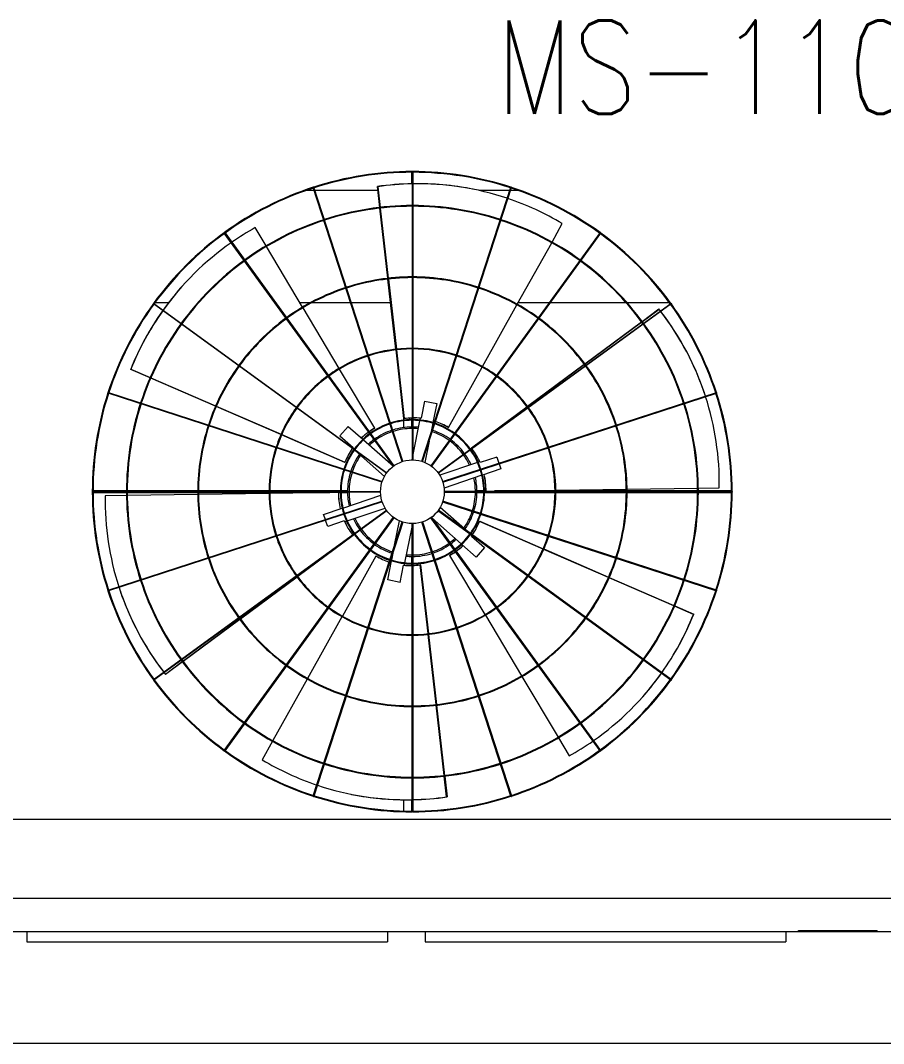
# Model space of a CAD drawing. Header units: millimetres. Extents: x -312439 to 477422, y -331570 to 212570.
# Drawn here: x 343514 to 344669, y 201749 to 203117 of the extents above; entities that cross this region are included whole.
import ezdxf

# ---------------------------------------------------------------- set-up
doc = ezdxf.new("R2010")
doc.units = ezdxf.units.MM
doc.layers.add('ARCONDTEXTO', color=4, linetype='Continuous')
doc.layers.add("MS-110TR'S", color=3, linetype='Continuous', lineweight=5)
doc.styles.add('ROMANS', font='romans.shx', dxfattribs={"height": 187.5})

msp = doc.modelspace()

# ---------------------------------------------------------------- linework, layer by layer
at = {"color": 7, "linetype": 'Continuous', "lineweight": 0}
msp.add_line((346525.375, 201748.812, 0), (342206.047, 201748.812, 0), dxfattribs=at)
at = {"layer": "MS-110TR'S", "color": 3, "linetype": 'Continuous', "lineweight": 0}
for p, q in [((344037.869, 202914.64, 0), (344037.869, 202529.388, 0)), ((344038.869, 202914.64, 0), (344038.869, 202529.388, 0)), ((344037.119, 202913.889, 0), (344037.119, 202898.612, 0)), ((344039.119, 202898.65, 0), (344039.119, 202913.889, 0)), ((343906.996, 202889.437, 0), (343895.668, 202889.437, 0)), ((344024.712, 202527.146, 0), (343905.663, 202893.542, 0)), ((344025.663, 202527.455, 0), (343906.614, 202893.851, 0)), ((343992.056, 202889.437, 0), (343908.048, 202889.437, 0)), ((343991.439, 202894.827, 0), (343992.034, 202894.708, 0)), ((343994.631, 202866.923, 0), (343991.439, 202894.827, 0)), ((343992.034, 202894.708, 0), (343995.204, 202866.988, 0)), ((344051.075, 202527.455, 0), (344170.124, 202893.851, 0)), ((344052.026, 202527.146, 0), (344171.075, 202893.542, 0)), ((344119.771, 202891.277, 0), (344119.176, 202891.396, 0)), ((344168.69, 202889.437, 0), (344128.425, 202889.437, 0)), ((344180.57, 202889.437, 0), (344169.742, 202889.437, 0)), ((344005.472, 202772.144, 0), (343994.745, 202865.929, 0)), ((343995.318, 202865.995, 0), (344006.046, 202772.21, 0)), ((343805.5, 202806.397, 0), (343786.447, 202832.623, 0)), ((343787.256, 202833.211, 0), (344013.701, 202521.535, 0)), ((343842.602, 202815.569, 0), (343828.066, 202839.933, 0)), ((344289.482, 202833.211, 0), (344063.037, 202521.535, 0)), ((344290.291, 202832.623, 0), (344063.846, 202520.947, 0)), ((344225.263, 202820.691, 0), (344238.974, 202845.244, 0)), ((344178.754, 202737.4, 0), (344224.776, 202819.818, 0)), ((344012.892, 202520.947, 0), (343805.5, 202806.397, 0)), ((343891.479, 202733.644, 0), (343843.115, 202814.71, 0)), ((344016.314, 202677.365, 0), (344005.586, 202771.151, 0)), ((344006.159, 202771.216, 0), (344016.887, 202677.431, 0)), ((343728.598, 202759.717, 0), (343728.198, 202759.262, 0)), ((344003.566, 202511.4, 0), (343691.89, 202737.845, 0)), ((343692.478, 202738.654, 0), (344004.154, 202512.209, 0)), ((343711.933, 202739.437, 0), (343693.73, 202739.437, 0)), ((343901.685, 202739.437, 0), (343888.023, 202739.437, 0)), ((343955.734, 202739.437, 0), (343903.8, 202739.437, 0)), ((344009.214, 202739.437, 0), (343956.786, 202739.437, 0)), ((344072.584, 202512.209, 0), (344384.26, 202738.654, 0)), ((344384.848, 202737.845, 0), (344073.172, 202511.4, 0)), ((344132.244, 202654.109, 0), (344178.266, 202736.527, 0)), ((344221.352, 202739.437, 0), (344179.891, 202739.437, 0)), ((344324.435, 202739.437, 0), (344222.588, 202739.437, 0)), ((344382.508, 202739.437, 0), (344325.768, 202739.437, 0)), ((343940.357, 202651.72, 0), (343891.992, 202732.786, 0)), ((344345.814, 202714.625, 0), (344368.2, 202731.205, 0)), ((344368.394, 202730.631, 0), (344346.158, 202714.162, 0)), ((344368.2, 202731.205, 0), (344368.394, 202730.631, 0)), ((344269.154, 202657.847, 0), (344345.011, 202714.03, 0)), ((344345.354, 202713.567, 0), (344269.497, 202657.384, 0)), ((344026.918, 202584.66, 0), (344016.427, 202676.372, 0)), ((344017, 202676.437, 0), (344027.512, 202584.541, 0)), ((344192.494, 202601.069, 0), (344268.351, 202657.252, 0)), ((344268.694, 202656.788, 0), (344192.837, 202600.606, 0)), ((343661.359, 202650.354, 0), (343661.759, 202650.809, 0)), ((343687.304, 202639.086, 0), (343661.359, 202650.354, 0)), ((343661.759, 202650.809, 0), (343687.534, 202639.615, 0)), ((343988.018, 202571.833, 0), (343940.869, 202650.861, 0)), ((344086.768, 202572.671, 0), (344131.756, 202653.236, 0)), ((343774.806, 202601.085, 0), (343688.222, 202638.688, 0)), ((343688.452, 202639.217, 0), (343775.036, 202601.614, 0)), ((343997.646, 202499.438, 0), (343631.25, 202618.487, 0)), ((343631.559, 202619.438, 0), (343997.955, 202500.389, 0)), ((344078.783, 202500.389, 0), (344445.179, 202619.438, 0)), ((344079.092, 202499.438, 0), (344445.488, 202618.487, 0)), ((344429.291, 202618.292, 0), (344429.097, 202618.866, 0)), ((343862.307, 202563.085, 0), (343775.723, 202600.687, 0)), ((343775.953, 202601.216, 0), (343862.537, 202563.614, 0)), ((344054.461, 202607.936, 0), (344049.863, 202584.981, 0)), ((344054.461, 202607.936, 0), (344070.941, 202604.635, 0)), ((344070.941, 202604.635, 0), (344065.855, 202579.244, 0)), ((344117.326, 202545.397, 0), (344191.69, 202600.474, 0)), ((344192.033, 202600.01, 0), (344119.956, 202546.626, 0)), ((344026.591, 202587.518, 0), (344026.591, 202582.519, 0)), ((343941.324, 202561.487, 0), (343952.423, 202574.108, 0)), ((343952.423, 202574.108, 0), (343972.053, 202556.846, 0)), ((344026.591, 202581.511, 0), (344026.591, 202572.539, 0)), ((344026.918, 202584.66, 0), (344027.512, 202584.541, 0)), ((344037.119, 202585.409, 0), (344037.119, 202583.232, 0)), ((344037.119, 202582.232, 0), (344037.119, 202573.304, 0)), ((344037.119, 202573.304, 0), (344037.869, 202573.304, 0)), ((344047.949, 202581.759, 0), (344038.869, 202536.429, 0)), ((344038.869, 202573.304, 0), (344039.119, 202573.304, 0)), ((344039.119, 202583.238, 0), (344039.119, 202585.461, 0)), ((344039.119, 202573.304, 0), (344039.119, 202582.237, 0)), ((344048.619, 202585.102, 0), (344048.146, 202582.744, 0)), ((344065.657, 202578.259, 0), (344062.563, 202562.811, 0)), ((344086.174, 202572.79, 0), (344086.768, 202572.671, 0)), ((343947.71, 202525.995, 0), (343863.224, 202562.686, 0)), ((343863.455, 202563.215, 0), (343948.111, 202526.45, 0)), ((343941.324, 202561.487, 0), (343958.905, 202546.027, 0)), ((343987.618, 202571.378, 0), (343988.018, 202571.833, 0)), ((343972.807, 202556.183, 0), (344012.884, 202520.941, 0)), ((344060.873, 202554.374, 0), (344055.177, 202525.94, 0)), ((344117.326, 202545.397, 0), (344117.511, 202544.85, 0)), ((343962.325, 202541.363, 0), (344001.018, 202507.339, 0)), ((344037.869, 202531.437, 0), (344037.457, 202529.381, 0)), ((344151.256, 202533.181, 0), (344129.077, 202525.686, 0)), ((344151.256, 202533.181, 0), (344154.071, 202524.852, 0)), ((343947.71, 202525.995, 0), (343948.111, 202526.45, 0)), ((344125.523, 202525.798, 0), (344074.936, 202508.701, 0)), ((344128.56, 202526.824, 0), (344126.474, 202526.119, 0)), ((344154.391, 202523.904, 0), (344156.637, 202517.259, 0)), ((344131.316, 202508.702, 0), (344080.748, 202491.612, 0)), ((344156.637, 202517.259, 0), (344132.268, 202509.023, 0)), ((344230.262, 202488.908, 0), (344324.649, 202490.26, 0)), ((344325.649, 202490.275, 0), (344420.036, 202491.627, 0)), ((344421.036, 202491.641, 0), (344449.027, 202492.042, 0)), ((343610.461, 202487.232, 0), (343995.713, 202487.232, 0)), ((343995.713, 202486.232, 0), (343610.461, 202486.232, 0)), ((343655.672, 202487.732, 0), (343610.962, 202487.732, 0)), ((343610.962, 202485.732, 0), (343655.672, 202485.732, 0)), ((343655.702, 202481.83, 0), (343627.211, 202481.421, 0)), ((343751.069, 202487.732, 0), (343656.672, 202487.732, 0)), ((343656.672, 202485.732, 0), (343751.069, 202485.732, 0)), ((343751.089, 202483.196, 0), (343656.702, 202481.844, 0)), ((343846.467, 202487.732, 0), (343752.069, 202487.732, 0)), ((343752.069, 202485.732, 0), (343846.467, 202485.732, 0)), ((343846.476, 202484.563, 0), (343752.089, 202483.211, 0)), ((343941.866, 202487.732, 0), (343847.467, 202487.732, 0)), ((343847.467, 202485.732, 0), (343928.061, 202485.732, 0)), ((343939.369, 202485.894, 0), (343847.476, 202484.577, 0)), ((343939.563, 202485.32, 0), (343939.369, 202485.894, 0)), ((343939.424, 202485.732, 0), (343941.866, 202485.732, 0)), ((343951.547, 202487.732, 0), (343942.866, 202487.732, 0)), ((343942.866, 202485.732, 0), (343951.547, 202485.732, 0)), ((343945.385, 202464.919, 0), (343995.972, 202482.015, 0)), ((343951.547, 202487.232, 0), (343951.547, 202487.732, 0)), ((343951.547, 202485.732, 0), (343951.547, 202486.232, 0)), ((344466.277, 202487.232, 0), (344081.025, 202487.232, 0)), ((344081.025, 202486.232, 0), (344466.277, 202486.232, 0)), ((344133.872, 202487.732, 0), (344124.691, 202487.732, 0)), ((344124.691, 202487.732, 0), (344124.691, 202487.232, 0)), ((344124.691, 202486.232, 0), (344124.691, 202485.732, 0)), ((344124.691, 202485.732, 0), (344133.872, 202485.732, 0)), ((344136.815, 202487.732, 0), (344134.872, 202487.732, 0)), ((344134.872, 202485.732, 0), (344229.271, 202485.732, 0)), ((344136.675, 202488.144, 0), (344136.869, 202487.57, 0)), ((344136.869, 202487.57, 0), (344229.262, 202488.894, 0)), ((344229.271, 202487.732, 0), (344148.177, 202487.732, 0)), ((344324.669, 202487.732, 0), (344230.271, 202487.732, 0)), ((344230.271, 202485.732, 0), (344324.669, 202485.732, 0)), ((344420.066, 202487.732, 0), (344325.669, 202487.732, 0)), ((344325.669, 202485.732, 0), (344420.066, 202485.732, 0)), ((344465.276, 202487.732, 0), (344421.066, 202487.732, 0)), ((344421.066, 202485.732, 0), (344465.276, 202485.732, 0)), ((343631.25, 202354.977, 0), (343997.646, 202474.026, 0)), ((343997.955, 202473.075, 0), (343631.559, 202354.026, 0)), ((343919.601, 202456.205, 0), (343944.433, 202464.597, 0)), ((343951.15, 202447.813, 0), (344001.718, 202464.903, 0)), ((344111.536, 202434.191, 0), (344075.556, 202465.83, 0)), ((344078.783, 202473.075, 0), (344445.179, 202354.026, 0)), ((344445.488, 202354.977, 0), (344079.092, 202474.026, 0)), ((343691.89, 202235.619, 0), (344003.566, 202462.064, 0)), ((344004.154, 202461.255, 0), (343692.478, 202234.81, 0)), ((343786.447, 202140.841, 0), (344012.892, 202452.517, 0)), ((344013.701, 202451.929, 0), (343787.256, 202140.253, 0)), ((343921.896, 202449.413, 0), (343919.601, 202456.205, 0)), ((344289.482, 202140.253, 0), (344063.037, 202451.929, 0)), ((344063.846, 202452.517, 0), (344290.291, 202140.841, 0)), ((344103.69, 202417.054, 0), (344064.704, 202451.336, 0)), ((344384.26, 202234.81, 0), (344072.584, 202461.255, 0)), ((344384.848, 202235.619, 0), (344073.172, 202462.064, 0)), ((343905.663, 202079.922, 0), (344024.712, 202446.318, 0)), ((344025.663, 202446.009, 0), (343906.614, 202079.613, 0)), ((343924.982, 202440.283, 0), (343922.216, 202448.466, 0)), ((343947.161, 202447.778, 0), (343924.982, 202440.283, 0)), ((343947.678, 202446.64, 0), (343950.198, 202447.492, 0)), ((344014.561, 202415.078, 0), (344021.101, 202447.724, 0)), ((344028.299, 202391.756, 0), (344037.869, 202439.531, 0)), ((344037.869, 202058.824, 0), (344037.869, 202444.076, 0)), ((344038.869, 202444.076, 0), (344038.869, 202058.824, 0)), ((344170.124, 202079.613, 0), (344051.075, 202446.009, 0)), ((344052.026, 202446.318, 0), (344171.075, 202079.922, 0)), ((344128.528, 202447.469, 0), (344128.127, 202447.014, 0)), ((344213.204, 202410.066, 0), (344128.127, 202447.014, 0)), ((344128.528, 202447.469, 0), (344213.434, 202410.595, 0)), ((343958.912, 202428.067, 0), (343884.87, 202373.229, 0)), ((343958.912, 202428.067, 0), (343958.826, 202428.322, 0)), ((344117.333, 202427.437, 0), (344134.914, 202411.977, 0)), ((344123.815, 202399.356, 0), (344104.444, 202416.39, 0)), ((344134.914, 202411.977, 0), (344123.815, 202399.356, 0)), ((344300.705, 202372.066, 0), (344214.121, 202409.668, 0)), ((344214.352, 202410.197, 0), (344300.936, 202372.594, 0)), ((343884.528, 202373.693, 0), (343930.525, 202407.761, 0)), ((343989.47, 202400.793, 0), (343944.601, 202320.442, 0)), ((343990.064, 202400.674, 0), (343989.47, 202400.793, 0)), ((344005.297, 202368.829, 0), (344010.412, 202394.362, 0)), ((344010.609, 202395.347, 0), (344012.871, 202406.64, 0)), ((344037.869, 202400.16, 0), (344037.119, 202400.16, 0)), ((344037.119, 202400.16, 0), (344037.119, 202391.232, 0)), ((344039.119, 202400.16, 0), (344038.869, 202400.16, 0)), ((344039.119, 202391.227, 0), (344039.119, 202400.16, 0)), ((344088.62, 202402.086, 0), (344088.22, 202401.631, 0)), ((344088.22, 202401.631, 0), (344135.5, 202322.384, 0)), ((344021.777, 202365.528, 0), (344026.375, 202388.483, 0)), ((344027.619, 202388.362, 0), (344028.102, 202390.771, 0)), ((344037.119, 202390.232, 0), (344037.119, 202388.003, 0)), ((344039.119, 202388.055, 0), (344039.119, 202390.226, 0)), ((344059.244, 202296.972, 0), (344048.726, 202388.923, 0)), ((344049.32, 202388.804, 0), (344048.726, 202388.923, 0)), ((344049.32, 202388.804, 0), (344059.817, 202297.036, 0)), ((343807.868, 202316.915, 0), (343883.725, 202373.098, 0)), ((343884.067, 202372.634, 0), (343808.21, 202316.451, 0)), ((344021.777, 202365.528, 0), (344005.297, 202368.829, 0)), ((344388.207, 202334.065, 0), (344301.622, 202371.667, 0)), ((344301.853, 202372.196, 0), (344388.437, 202334.594, 0)), ((343646.947, 202355.172, 0), (343647.141, 202354.598, 0)), ((344414.479, 202322.655, 0), (344389.124, 202333.667, 0)), ((344389.354, 202334.195, 0), (344414.879, 202323.11, 0)), ((343731.207, 202260.137, 0), (343807.064, 202316.32, 0)), ((343807.407, 202315.856, 0), (343731.55, 202259.673, 0)), ((343944.114, 202319.569, 0), (343898.091, 202237.151, 0)), ((344136.012, 202321.525, 0), (344184.377, 202240.459, 0)), ((344414.879, 202323.11, 0), (344414.479, 202322.655, 0)), ((344070.085, 202202.192, 0), (344059.358, 202295.978, 0)), ((344059.931, 202296.042, 0), (344070.658, 202202.257, 0)), ((343707.844, 202242.833, 0), (343730.404, 202259.542, 0)), ((343730.747, 202259.078, 0), (343708.038, 202242.259, 0)), ((343708.038, 202242.259, 0), (343707.844, 202242.833, 0)), ((343897.604, 202236.278, 0), (343851.581, 202153.86, 0)), ((344184.889, 202239.6, 0), (344233.254, 202158.535, 0)), ((344347.64, 202213.747, 0), (344348.04, 202214.202, 0)), ((344080.926, 202107.413, 0), (344070.199, 202201.199, 0)), ((344070.772, 202201.263, 0), (344081.5, 202107.478, 0)), ((343851.094, 202152.987, 0), (343837.264, 202128.22, 0)), ((344233.767, 202157.676, 0), (344248.172, 202133.531, 0)), ((344084.204, 202078.756, 0), (344081.04, 202106.42, 0)), ((344081.613, 202106.485, 0), (344084.799, 202078.637, 0)), ((343956.467, 202082.187, 0), (343957.062, 202082.068, 0)), ((344026.591, 202074.784, 0), (344026.591, 202059.73, 0)), ((344037.119, 202074.814, 0), (344037.119, 202059.575, 0)), ((344039.119, 202059.575, 0), (344039.119, 202074.852, 0)), ((344084.799, 202078.637, 0), (344084.204, 202078.756, 0)), ((342257.014, 202048.812, 0), (346957.383, 202048.812, 0)), ((346957.383, 201942.812, 0), (342258.014, 201942.812, 0)), ((342257.014, 201898.812, 0), (351659.752, 201898.812, 0)), ((343522.458, 201898.812, 0), (343522.458, 201884.812, 0)), ((344004.97, 201898.812, 0), (344004.97, 201884.812, 0)), ((344055.443, 201898.812, 0), (344055.443, 201884.812, 0)), ((344537.955, 201898.812, 0), (344537.955, 201884.812, 0)), ((344555.097, 201899.812, 0), (344660.301, 201899.812, 0)), ((344555.097, 201898.812, 0), (344555.097, 201899.812, 0)), ((344560.301, 201899.812, 0), (344560.301, 201898.812, 0)), ((344655.097, 201899.812, 0), (344655.097, 201898.812, 0)), ((344660.301, 201898.812, 0), (344660.301, 201899.812, 0)), ((343522.458, 201884.812, 0), (344004.97, 201884.812, 0)), ((344055.443, 201884.812, 0), (344537.955, 201884.812, 0))]:
    msp.add_line(p, q, dxfattribs=at)
msp.add_circle((344038.369, 202486.732, 0), 42.659, dxfattribs=at)
for centre, radius, start, end in [((344038.119, 202486.732, 0), 428.158, 90.024494, 107.917544), ((344038.369, 202914.64, 0), 0.5, 0, 180), ((344038.119, 202486.732, 0), 428.158, 72.030975, 89.908558), ((344038.119, 202486.732, 0), 427.158, 90.033533, 107.901042), ((344038.119, 202486.732, 0), 427.158, 72.035174, 89.899401), ((344038.119, 202486.732, 0), 428.158, 108.018773, 125.932197), ((344038.119, 202486.732, 0), 427.158, 108.035174, 125.905805), ((343906.138, 202893.697, 0), 0.5, 18, 198), ((344170.6, 202893.697, 0), 0.5, 342, 162), ((344038.119, 202486.732, 0), 427.158, 54.039937, 71.901042), ((344038.119, 202486.732, 0), 428.158, 54.03841, 71.905364), ((344038.369, 202486.732, 0), 382.698, 90.074858, 107.925142), ((344038.369, 202486.732, 0), 381.698, 90.075054, 107.924946), ((344038.369, 202486.732, 0), 382.698, 72.074858, 89.925142), ((344038.369, 202486.732, 0), 381.698, 72.075054, 89.924946), ((344038.369, 202486.732, 0), 382.698, 108.074858, 125.925142), ((344038.369, 202486.732, 0), 381.698, 108.075054, 125.924946), ((344038.369, 202486.732, 0), 381.698, 54.075054, 71.924946), ((344038.369, 202486.732, 0), 382.698, 54.074858, 71.925142), ((344038.119, 202486.732, 0), 428.158, 126.013622, 143.951759), ((343786.851, 202832.917, 0), 0.5, 36, 216), ((344289.887, 202832.917, 0), 0.5, 324, 144), ((344038.119, 202486.732, 0), 428.158, 36.046941, 53.907446), ((344038.119, 202486.732, 0), 427.158, 126.039937, 143.913223), ((344038.119, 202486.732, 0), 427.158, 36.047356, 53.905805), ((344038.369, 202486.732, 0), 382.698, 126.074858, 143.925142), ((344038.369, 202486.732, 0), 381.698, 126.075054, 143.924946), ((344038.369, 202486.732, 0), 381.698, 36.075054, 53.924946), ((344038.369, 202486.732, 0), 382.698, 36.074858, 53.925142), ((344038.369, 202486.732, 0), 287.302, 90.099714, 107.900286), ((344038.369, 202486.732, 0), 286.302, 90.100062, 107.899938), ((344038.369, 202486.732, 0), 287.302, 72.099714, 89.900286), ((344038.369, 202486.732, 0), 286.302, 72.100062, 89.899938), ((344038.369, 202486.732, 0), 287.302, 108.099714, 125.900286), ((344038.369, 202486.732, 0), 286.302, 108.100062, 125.899938), ((344038.369, 202486.732, 0), 286.302, 54.100062, 71.899938), ((344038.369, 202486.732, 0), 287.302, 54.099714, 71.900286), ((344038.119, 202486.732, 0), 428.158, 144.008871, 161.974926), ((344038.119, 202486.732, 0), 427.158, 144.047356, 161.922571), ((343692.184, 202738.25, 0), 0.5, 54, 234), ((344038.119, 202486.732, 0), 427.158, 18.056704, 35.913223), ((344384.554, 202738.25, 0), 0.5, 306, 126), ((344038.119, 202486.732, 0), 428.158, 18.056552, 35.913726), ((344038.369, 202486.732, 0), 382.698, 144.074858, 161.925142), ((344038.369, 202486.732, 0), 381.698, 144.075054, 161.924946), ((344038.369, 202486.732, 0), 287.302, 126.099714, 143.900286), ((344038.369, 202486.732, 0), 286.302, 126.100062, 143.899938), ((344038.369, 202486.732, 0), 286.302, 36.100062, 53.899938), ((344038.369, 202486.732, 0), 287.302, 36.099714, 53.900286), ((344038.369, 202486.732, 0), 381.698, 18.075054, 35.924946), ((344038.369, 202486.732, 0), 382.698, 18.074858, 35.925142), ((344038.369, 202486.732, 0), 191.905, 108.149282, 125.850718), ((344038.369, 202486.732, 0), 190.905, 108.150064, 125.849936), ((344038.369, 202486.732, 0), 191.905, 90.149282, 107.850718), ((344038.369, 202486.732, 0), 190.905, 90.150064, 107.849936), ((344038.369, 202486.732, 0), 191.905, 72.149282, 89.850718), ((344038.369, 202486.732, 0), 190.905, 72.150064, 89.849936), ((344038.369, 202486.732, 0), 190.905, 54.150064, 71.849936), ((344038.369, 202486.732, 0), 191.905, 54.149282, 71.850718), ((344038.369, 202486.732, 0), 287.302, 144.099714, 161.900286), ((344038.369, 202486.732, 0), 286.302, 144.100062, 161.899938), ((344038.369, 202486.732, 0), 286.302, 18.100062, 35.899938), ((344038.369, 202486.732, 0), 287.302, 18.099714, 35.900286), ((344038.369, 202486.732, 0), 191.905, 126.149282, 143.850718), ((344038.369, 202486.732, 0), 190.905, 126.150064, 143.849936), ((344038.369, 202486.732, 0), 190.905, 36.150064, 53.849936), ((344038.369, 202486.732, 0), 191.905, 36.149282, 53.850718), ((344038.119, 202486.732, 0), 428.158, 162.004374, 197.995626), ((344038.119, 202486.732, 0), 427.158, 162.056704, 179.932934), ((343631.404, 202618.963, 0), 0.5, 72, 252), ((344038.119, 202486.732, 0), 427.158, 0.067066, 17.922571), ((344445.334, 202618.963, 0), 0.5, 288, 108), ((344038.119, 202486.732, 0), 428.158, 0.06691, 17.922771), ((344038.369, 202486.732, 0), 382.698, 162.074858, 179.925142), ((344038.369, 202486.732, 0), 381.698, 162.075054, 179.924946), ((344038.369, 202486.732, 0), 381.698, 0.075054, 17.924946), ((344038.369, 202486.732, 0), 382.698, 0.074858, 17.925142), ((344038.369, 202486.732, 0), 191.905, 144.149282, 161.850718), ((344038.369, 202486.732, 0), 190.905, 144.150064, 161.849936), ((344038.369, 202486.732, 0), 190.905, 18.150064, 35.849936), ((344038.369, 202486.732, 0), 191.905, 18.149282, 35.850718), ((344038.369, 202486.732, 0), 287.302, 162.099714, 179.900286), ((344038.369, 202486.732, 0), 286.302, 162.100062, 179.899938), ((344038.369, 202486.732, 0), 96.508, 108.296845, 125.703155), ((344038.369, 202486.732, 0), 95.508, 108.299953, 125.700047), ((344038.369, 202486.732, 0), 96.508, 90.296845, 107.703155), ((344038.369, 202486.732, 0), 95.508, 90.299953, 107.700047), ((344038.119, 202486.732, 0), 86.578, 90.165445, 107.511756), ((344038.369, 202486.732, 0), 96.508, 72.296845, 89.703155), ((344038.369, 202486.732, 0), 95.508, 72.299953, 89.700047), ((344038.119, 202486.732, 0), 86.578, 84.656808, 89.503658), ((344038.369, 202486.732, 0), 95.508, 54.299953, 71.700047), ((344038.369, 202486.732, 0), 96.508, 54.296845, 71.703155), ((344038.369, 202486.732, 0), 286.302, 0.100062, 17.899938), ((344038.369, 202486.732, 0), 287.302, 0.099714, 17.900286), ((344038.369, 202486.732, 0), 96.508, 126.296845, 143.703155), ((344038.369, 202486.732, 0), 95.508, 126.299953, 143.700047), ((344038.119, 202486.732, 0), 86.578, 108.173543, 125.535257), ((344038.119, 202486.732, 0), 84.578, 108.177647, 125.524267), ((344038.119, 202486.732, 0), 84.578, 90.169358, 107.500211), ((344038.119, 202486.732, 0), 84.578, 84.798838, 89.491921), ((344038.119, 202486.732, 0), 84.578, 72.177647, 72.547384), ((344038.119, 202486.732, 0), 86.578, 72.173543, 72.689414), ((344038.119, 202486.732, 0), 84.578, 54.201702, 71.500211), ((344038.119, 202486.732, 0), 86.578, 54.197043, 71.511756), ((344038.369, 202486.732, 0), 95.508, 36.299953, 53.700047), ((344038.369, 202486.732, 0), 96.508, 36.296845, 53.703155), ((344038.369, 202486.732, 0), 191.905, 162.149282, 179.850718), ((344038.369, 202486.732, 0), 190.905, 162.150064, 179.849936), ((344038.119, 202486.732, 0), 86.578, 126.197043, 132.689414), ((344038.119, 202486.732, 0), 84.578, 126.201702, 132.547384), ((344038.119, 202486.732, 0), 84.578, 36.23917, 53.524267), ((344038.119, 202486.732, 0), 86.578, 36.233645, 53.535257), ((344038.369, 202486.732, 0), 190.905, 0.150064, 17.849936), ((344038.369, 202486.732, 0), 191.905, 0.149282, 17.850718), ((344038.369, 202486.732, 0), 96.508, 144.296845, 161.703155), ((344038.369, 202486.732, 0), 95.508, 144.299953, 161.700047), ((344038.119, 202486.732, 0), 86.578, 144.656808, 161.617982), ((344038.119, 202486.732, 0), 84.578, 144.798838, 161.608948), ((344038.119, 202486.732, 0), 84.578, 24.798838, 35.561735), ((344038.119, 202486.732, 0), 86.578, 24.656808, 35.57186), ((344038.369, 202486.732, 0), 95.508, 18.299953, 35.700047), ((344038.369, 202486.732, 0), 96.508, 18.296845, 35.703155), ((344038.369, 202486.732, 0), 96.508, 162.296845, 179.703155), ((344038.369, 202486.732, 0), 95.508, 162.299953, 179.700047), ((344038.119, 202486.732, 0), 86.578, 162.279766, 179.669108), ((344038.119, 202486.732, 0), 84.578, 162.286382, 179.661283), ((344038.119, 202486.732, 0), 84.578, 0.338717, 12.547384), ((344038.119, 202486.732, 0), 86.578, 0.330892, 12.689414), ((344038.369, 202486.732, 0), 95.508, 0.299953, 17.700047), ((344038.369, 202486.732, 0), 96.508, 0.296845, 17.703155), ((343610.461, 202486.732, 0), 0.5, 90, 270), ((344038.119, 202486.732, 0), 427.158, 180.067066, 197.943296), ((344038.369, 202486.732, 0), 382.698, 180.074858, 197.925142), ((344038.369, 202486.732, 0), 381.698, 180.075054, 197.924946), ((344038.369, 202486.732, 0), 287.302, 180.099714, 197.900286), ((344038.369, 202486.732, 0), 286.302, 180.100062, 197.899938), ((344038.369, 202486.732, 0), 191.905, 180.149282, 197.850718), ((344038.369, 202486.732, 0), 190.905, 180.150064, 197.849936), ((344038.369, 202486.732, 0), 96.508, 180.296845, 197.703155), ((344038.369, 202486.732, 0), 95.508, 180.299953, 197.700047), ((344038.119, 202486.732, 0), 86.578, 180.330892, 192.689414), ((344038.119, 202486.732, 0), 84.578, 180.338717, 192.547384), ((344038.119, 202486.732, 0), 84.578, 342.391052, 359.661283), ((344038.119, 202486.732, 0), 86.578, 342.382018, 359.669108), ((344038.369, 202486.732, 0), 95.508, 342.299953, 359.700047), ((344038.369, 202486.732, 0), 96.508, 342.296845, 359.703155), ((344038.369, 202486.732, 0), 190.905, 342.150064, 359.849936), ((344038.369, 202486.732, 0), 191.905, 342.149282, 359.850718), ((344038.369, 202486.732, 0), 286.302, 342.100062, 359.899938), ((344038.369, 202486.732, 0), 287.302, 342.099714, 359.900286), ((344038.369, 202486.732, 0), 381.698, 342.075054, 359.924946), ((344038.369, 202486.732, 0), 382.698, 342.074858, 359.925142), ((344038.119, 202486.732, 0), 427.158, 342.077429, 359.932934), ((344038.119, 202486.732, 0), 428.158, 342.077229, 359.93309), ((344466.277, 202486.732, 0), 0.5, 270, 90), ((344038.369, 202486.732, 0), 96.508, 198.296845, 215.703155), ((344038.369, 202486.732, 0), 95.508, 198.299953, 215.700047), ((344038.119, 202486.732, 0), 86.578, 204.656808, 215.766355), ((344038.119, 202486.732, 0), 84.578, 204.798838, 215.76083), ((344038.119, 202486.732, 0), 84.578, 324.798838, 341.713618), ((344038.119, 202486.732, 0), 86.578, 324.656808, 341.720234), ((344038.369, 202486.732, 0), 95.508, 324.299953, 341.700047), ((344038.369, 202486.732, 0), 96.508, 324.296845, 341.703155), ((344038.119, 202486.732, 0), 84.578, 216.438265, 233.798298), ((344038.369, 202486.732, 0), 191.905, 198.149282, 215.850718), ((344038.369, 202486.732, 0), 190.905, 198.150064, 215.849936), ((344038.369, 202486.732, 0), 96.508, 216.296845, 233.703155), ((344038.369, 202486.732, 0), 95.508, 216.299953, 233.700047), ((344038.119, 202486.732, 0), 86.578, 216.42814, 233.802957), ((344038.119, 202486.732, 0), 84.578, 306.475733, 312.547384), ((344038.119, 202486.732, 0), 86.578, 306.464743, 312.689414), ((344038.369, 202486.732, 0), 95.508, 306.299953, 323.700047), ((344038.369, 202486.732, 0), 96.508, 306.296845, 323.703155), ((344038.369, 202486.732, 0), 190.905, 324.150064, 341.849936), ((344038.369, 202486.732, 0), 191.905, 324.149282, 341.850718), ((344038.369, 202486.732, 0), 96.508, 234.296845, 251.703155), ((344038.369, 202486.732, 0), 95.508, 234.299953, 251.700047), ((344038.119, 202486.732, 0), 86.578, 234.464743, 251.826457), ((344038.119, 202486.732, 0), 84.578, 234.475733, 251.822353), ((344038.119, 202486.732, 0), 84.578, 288.499789, 305.798298), ((344038.119, 202486.732, 0), 86.578, 288.488244, 305.802957), ((344038.369, 202486.732, 0), 95.508, 288.299953, 305.700047), ((344038.369, 202486.732, 0), 96.508, 288.296845, 305.703155), ((344038.369, 202486.732, 0), 287.302, 198.099714, 215.900286), ((344038.369, 202486.732, 0), 286.302, 198.100062, 215.899938), ((344038.369, 202486.732, 0), 96.508, 252.296845, 269.703155), ((344038.369, 202486.732, 0), 95.508, 252.299953, 269.700047), ((344038.119, 202486.732, 0), 86.578, 252.488244, 252.689414), ((344038.119, 202486.732, 0), 84.578, 252.499789, 252.547384), ((344038.119, 202486.732, 0), 86.578, 264.656808, 269.834555), ((344038.119, 202486.732, 0), 84.578, 264.798838, 269.830642), ((344038.119, 202486.732, 0), 84.578, 270.508079, 287.822353), ((344038.119, 202486.732, 0), 86.578, 270.496342, 287.826457), ((344038.369, 202486.732, 0), 95.508, 270.299953, 287.700047), ((344038.369, 202486.732, 0), 96.508, 270.296845, 287.703155), ((344038.369, 202486.732, 0), 286.302, 324.100062, 341.899938), ((344038.369, 202486.732, 0), 287.302, 324.099714, 341.900286), ((344038.369, 202486.732, 0), 382.698, 198.074858, 215.925142), ((344038.369, 202486.732, 0), 381.698, 198.075054, 215.924946), ((344038.369, 202486.732, 0), 191.905, 216.149282, 233.850718), ((344038.369, 202486.732, 0), 190.905, 216.150064, 233.849936), ((344038.369, 202486.732, 0), 190.905, 306.150064, 323.849936), ((344038.369, 202486.732, 0), 191.905, 306.149282, 323.850718), ((344038.369, 202486.732, 0), 381.698, 324.075054, 341.924946), ((344038.369, 202486.732, 0), 382.698, 324.074858, 341.925142), ((343631.404, 202354.501, 0), 0.5, 108, 288), ((344038.119, 202486.732, 0), 428.158, 198.025074, 215.991129), ((344038.119, 202486.732, 0), 427.158, 198.077429, 215.952644), ((344038.119, 202486.732, 0), 427.158, 324.086777, 341.943296), ((344038.119, 202486.732, 0), 428.158, 324.086274, 341.943448), ((344445.334, 202354.501, 0), 0.5, 252, 72), ((344038.369, 202486.732, 0), 191.905, 234.149282, 251.850718), ((344038.369, 202486.732, 0), 190.905, 234.150064, 251.849936), ((344038.369, 202486.732, 0), 190.905, 288.150064, 305.849936), ((344038.369, 202486.732, 0), 191.905, 288.149282, 305.850718), ((344038.369, 202486.732, 0), 287.302, 216.099714, 233.900286), ((344038.369, 202486.732, 0), 286.302, 216.100062, 233.899938), ((344038.369, 202486.732, 0), 286.302, 306.100062, 323.899938), ((344038.369, 202486.732, 0), 287.302, 306.099714, 323.900286), ((344038.369, 202486.732, 0), 191.905, 252.149282, 269.850718), ((344038.369, 202486.732, 0), 190.905, 252.150064, 269.849936), ((344038.369, 202486.732, 0), 190.905, 270.150064, 287.849936), ((344038.369, 202486.732, 0), 191.905, 270.149282, 287.850718), ((344038.369, 202486.732, 0), 382.698, 216.074858, 233.925142), ((344038.369, 202486.732, 0), 381.698, 216.075054, 233.924946), ((344038.369, 202486.732, 0), 381.698, 306.075054, 323.924946), ((344038.369, 202486.732, 0), 382.698, 306.074858, 323.925142), ((344038.369, 202486.732, 0), 287.302, 234.099714, 251.900286), ((344038.369, 202486.732, 0), 286.302, 234.100062, 251.899938), ((344038.369, 202486.732, 0), 286.302, 288.100062, 305.899938), ((344038.369, 202486.732, 0), 287.302, 288.099714, 305.900286), ((343692.184, 202235.214, 0), 0.5, 126, 306), ((344038.119, 202486.732, 0), 428.158, 216.048241, 233.986378), ((344038.119, 202486.732, 0), 427.158, 216.086777, 233.960063), ((344038.119, 202486.732, 0), 427.158, 306.094195, 323.952644), ((344038.119, 202486.732, 0), 428.158, 306.092554, 323.953059), ((344384.554, 202235.214, 0), 0.5, 234, 54), ((344038.369, 202486.732, 0), 287.302, 252.099714, 269.900286), ((344038.369, 202486.732, 0), 286.302, 252.100062, 269.899938), ((344038.369, 202486.732, 0), 286.302, 270.100062, 287.899938), ((344038.369, 202486.732, 0), 287.302, 270.099714, 287.900286), ((344038.369, 202486.732, 0), 382.698, 234.074858, 251.925142), ((344038.369, 202486.732, 0), 381.698, 234.075054, 251.924946), ((344038.369, 202486.732, 0), 381.698, 288.075054, 305.924946), ((344038.369, 202486.732, 0), 382.698, 288.074858, 305.925142), ((343786.851, 202140.547, 0), 0.5, 144, 324), ((344038.119, 202486.732, 0), 428.158, 234.067803, 251.981227), ((344038.119, 202486.732, 0), 427.158, 234.094195, 251.964826), ((344038.119, 202486.732, 0), 427.158, 288.098958, 305.960063), ((344038.119, 202486.732, 0), 428.158, 288.094636, 305.96159), ((344289.887, 202140.547, 0), 0.5, 216, 36), ((344038.369, 202486.732, 0), 382.698, 252.074858, 269.925142), ((344038.369, 202486.732, 0), 381.698, 252.075054, 269.924946), ((344038.369, 202486.732, 0), 381.698, 270.075054, 287.924946), ((344038.369, 202486.732, 0), 382.698, 270.074858, 287.925142), ((343906.138, 202079.767, 0), 0.5, 162, 342), ((344038.119, 202486.732, 0), 427.158, 252.098958, 269.966467), ((344038.119, 202486.732, 0), 427.158, 270.100599, 287.964826), ((344170.6, 202079.767, 0), 0.5, 198, 18), ((344038.119, 202486.732, 0), 428.158, 252.082456, 269.975506), ((344038.119, 202486.732, 0), 428.158, 270.091442, 287.969025), ((344038.369, 202058.824, 0), 0.5, 180, 0)]:
    msp.add_arc(centre, radius, start, end, dxfattribs=at)
for centre, major_axis, start_param, end_param in [((344038.119, 202486.732, 0), (81.057, 404.664), 0.2078073, 0.32590727), ((344038.713, 202486.613, 0), (81.057, 404.664), 0.20931516, 0.32590727), ((344038.713, 202486.613, 0), (81.057, 404.664), 6.16322366, 6.48996283), ((344038.119, 202486.732, 0), (81.057, 404.664), 0, 0.20526967), ((344038.713, 202486.613, 0), (81.057, 404.664), 5.95727804, 6.16068281), ((344038.519, 202487.187, 0), (-309.921, 272.53), 5.95727804, 6.05118317), ((344038.519, 202487.187, 0), (-309.921, 272.53), 6.05371958, 6.38060415), ((344038.119, 202486.732, 0), (-309.921, 272.53), 0, 0.09588536), ((344038.119, 202486.732, 0), (-309.921, 272.53), 0.09842683, 0.32590727), ((344038.519, 202487.187, 0), (-309.921, 272.53), 0.09996031, 0.32590727), ((344038.119, 202486.732, 0), (390.978, 132.134), 0.3172674, 0.32590727), ((344038.313, 202486.158, 0), (390.978, 132.134), 0.31873174, 0.32590727), ((344038.313, 202486.158, 0), (390.978, 132.134), 6.27347339, 6.59938579), ((344038.119, 202486.732, 0), (390.978, 132.134), 0, 0.31473615), ((344038.313, 202486.158, 0), (390.978, 132.134), 5.95727804, 6.27093083), ((344038.713, 202486.613, 0), (19.451, 97.105), 0.21610048, 0.32590727), ((344038.713, 202486.613, 0), (19.451, 97.105), 0.08898637, 0.20552527), ((344038.119, 202486.732, 0), (19.451, 97.105), 6.16380472, 6.18740867), ((344038.713, 202486.613, 0), (19.451, 97.105), 6.17017799, 6.19385728), ((344038.119, 202486.732, 0), (19.451, 97.105), 5.95727804, 6.15321616), ((344038.713, 202486.613, 0), (19.451, 97.105), 5.95727804, 6.15958939), ((344038.519, 202487.187, 0), (-74.37, 65.397), 6.06086145, 6.19385728), ((344038.119, 202486.732, 0), (-74.37, 65.397), 6.05461193, 6.18740867), ((344038.519, 202487.187, 0), (-74.37, 65.397), 5.95727804, 6.0502913), ((344038.119, 202486.732, 0), (-74.37, 65.397), 5.95727804, 6.04404185), ((344038.519, 202487.187, 0), (-74.37, 65.397), 0.08898637, 0.09706817), ((344038.519, 202487.187, 0), (-74.37, 65.397), 0.10765943, 0.32590727), ((344038.313, 202486.158, 0), (93.82, 31.707), 0.08898637, 0.31565174), ((344038.119, 202486.732, 0), (93.82, 31.707), 5.95727804, 6.18740867), ((344038.313, 202486.158, 0), (93.82, 31.707), 5.95727804, 6.19385728), ((344037.925, 202487.306, 0), (-390.978, -132.134), 5.95727804, 6.27132368), ((344037.925, 202487.306, 0), (-93.82, -31.707), 5.95727804, 6.19385728), ((344038.119, 202486.732, 0), (-93.82, -31.707), 5.95727804, 6.18740867), ((344037.925, 202487.306, 0), (-93.82, -31.707), 0.08898637, 0.31875187), ((344037.719, 202486.277, 0), (74.37, -65.397), 0.11077229, 0.32590727), ((344037.719, 202486.277, 0), (74.37, -65.397), 0.08898637, 0.10018082), ((344038.119, 202486.732, 0), (74.37, -65.397), 6.05888766, 6.18740867), ((344037.719, 202486.277, 0), (74.37, -65.397), 6.0651374, 6.19385728), ((344037.525, 202486.851, 0), (-19.451, -97.105), 5.95727804, 6.16462452), ((344038.119, 202486.732, 0), (-19.451, -97.105), 5.95727804, 6.15825136), ((344037.719, 202486.277, 0), (74.37, -65.397), 5.95727804, 6.05456696), ((344038.119, 202486.732, 0), (74.37, -65.397), 5.95727804, 6.04831757), ((344037.525, 202486.851, 0), (-19.451, -97.105), 6.17521346, 6.19385728), ((344038.119, 202486.732, 0), (-19.451, -97.105), 6.16883991, 6.18740867), ((344037.525, 202486.851, 0), (-19.451, -97.105), 0.08898637, 0.21081282), ((344037.525, 202486.851, 0), (-19.451, -97.105), 0.22138839, 0.32590727), ((344037.925, 202487.306, 0), (-390.978, -132.134), 6.27386624, 6.60012971), ((344038.119, 202486.732, 0), (-390.978, -132.134), 0, 0.31548007), ((344037.719, 202486.277, 0), (309.921, -272.53), 0.10070723, 0.32590727), ((344038.119, 202486.732, 0), (309.921, -272.53), 0.09917375, 0.32590727), ((344038.119, 202486.732, 0), (-390.978, -132.134), 0.31801132, 0.32590727), ((344037.925, 202487.306, 0), (-390.978, -132.134), 0.31947566, 0.32590727), ((344037.719, 202486.277, 0), (309.921, -272.53), 6.05474559, 6.38135106), ((344038.119, 202486.732, 0), (309.921, -272.53), 0, 0.09663228), ((344037.719, 202486.277, 0), (309.921, -272.53), 5.95727804, 6.05220917), ((344037.525, 202486.851, 0), (-81.057, -404.664), 5.95727804, 6.16189106), ((344037.525, 202486.851, 0), (-81.057, -404.664), 6.16443191, 6.49123165), ((344038.119, 202486.732, 0), (-81.057, -404.664), 0, 0.20653849), ((344037.525, 202486.851, 0), (-81.057, -404.664), 0.21058398, 0.32590727), ((344038.119, 202486.732, 0), (-81.057, -404.664), 0.20907612, 0.32590727)]:
    msp.add_ellipse(centre, major_axis=major_axis, ratio=0.95299045, start_param=start_param, end_param=end_param, dxfattribs=at)

# ---------------------------------------------------------------- texts
at = {"layer": 'ARCONDTEXTO', "color": 2, "linetype": 'Continuous', "lineweight": -3, "style": 'ROMANS', "width": 0.8}
msp.add_text("MS-110TR'S", height=125, dxfattribs=at).set_placement((344150.312, 202991.988, 0))

doc.saveas('drawing.dxf')
